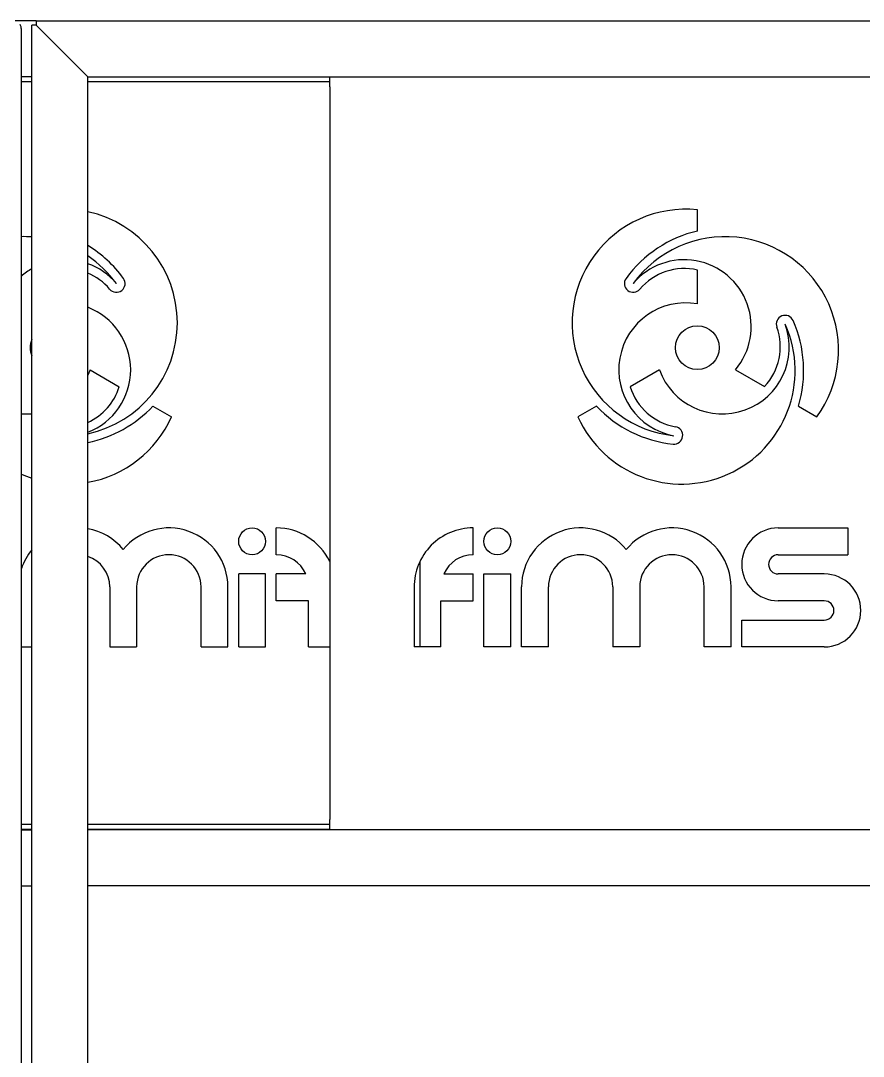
# Model space of a CAD drawing. Header units: millimetres. Extents: x 1293 to 41893, y 1011 to 26911.
# Drawn here: x 17101 to 17674, y 7115 to 7820 of the extents above; entities that cross this region are included whole.
import ezdxf

# ---------------------------------------------------------------- set-up
doc = ezdxf.new("R2010")
doc.units = ezdxf.units.MM
doc.header["$LTSCALE"] = 50
doc.layers.add('PASILLOS', color=2, linetype='Continuous')

msp = doc.modelspace()

# ---------------------------------------------------------------- linework, layer by layer
at = {"layer": 'PASILLOS', "linetype": 'Continuous', "lineweight": 25}
for p, q in [((17111.8608232, 7819.5445175), (17097.5004372, 7819.5445175)), ((17108.8128232, 6625.4945175), (17108.8128232, 7816.4965175)), ((17111.8608232, 7816.4965175), (17108.8128232, 7816.4965175)), ((17111.8608232, 7819.5445175), (17111.8608232, 7816.4965175)), ((17111.8608232, 7819.5445175), (18010.8648232, 7819.5445175)), ((17111.8608232, 7816.4965175), (17114.9088232, 7813.4485175)), ((17114.9088232, 7813.4485175), (17111.8608232, 7816.4965175)), ((17101.7878232, 5351.8920804), (17101.7878232, 7813.7229944)), ((17114.9088232, 7813.4485175), (17140.8168232, 7787.5405175)), ((17140.8168232, 7787.5405175), (17146.9128232, 7781.4445175)), ((17146.9128232, 7781.4445175), (17140.8168232, 7787.5405175)), ((17108.8128232, 7781.4445175), (17101.7878232, 7781.4445175)), ((17146.9128232, 7269.5445175), (17146.9128232, 7781.4445175)), ((17146.9128232, 7781.4445175), (17975.8128232, 7781.4445175)), ((17311.3628232, 7774.6125175), (17311.3628232, 7781.4445175)), ((17108.8128232, 7778.0285175), (17101.7878232, 7778.0285175)), ((17311.3628232, 7778.0285175), (17146.9128232, 7778.0285175)), ((17311.3628232, 7774.6125175), (17311.3628232, 7276.4765175)), ((17561.4128301, 7676.5543861), (17561.4128301, 7690.9514505)), ((17561.4128301, 7626.9916733), (17561.4128301, 7650.0447184)), ((17148.4618525, 7582.2198292), (17146.9128232, 7578.4668236)), ((17148.4618525, 7582.2198292), (17168.3587881, 7570.732328)), ((17535.5637938, 7582.2198292), (17515.6668582, 7570.732328)), ((17587.2618663, 7582.2198292), (17607.0433916, 7570.7989602)), ((17607.059129, 7570.8097804), (17607.0433916, 7570.7989602)), ((17191.2498461, 7557.5161695), (17203.8526445, 7550.2399405)), ((17492.7758002, 7557.5161695), (17480.1730019, 7550.2399405)), ((17630.0171748, 7557.5549465), (17630.012537, 7557.5377179)), ((17630.012537, 7557.5377179), (17642.6526583, 7550.2399405)), ((17275.085448, 7456.4432265), (17275.085448, 7474.7031158)), ((17408.9401983, 7456.4432265), (17408.9401983, 7474.7031158)), ((17616.3248858, 7474.7031158), (17663.7537537, 7474.7031158)), ((17663.7537537, 7474.7031158), (17663.7537537, 7456.4432265)), ((17616.3248858, 7456.4432265), (17663.7537537, 7456.4432265)), ((17372.6628232, 7451.7859842), (17372.6628232, 7393.811806)), ((17249.5216029, 7393.811806), (17249.5216029, 7443.478705)), ((17267.7814923, 7443.478705), (17249.5216029, 7443.478705)), ((17267.7814923, 7393.811806), (17267.7814923, 7443.478705)), ((17275.085448, 7425.2188157), (17275.085448, 7443.478705)), ((17295.0873212, 7443.478705), (17275.085448, 7443.478705)), ((17388.9383252, 7443.478705), (17408.9401983, 7443.478705)), ((17408.9401983, 7425.2188157), (17408.9401983, 7443.478705)), ((17416.244154, 7443.478705), (17434.5040434, 7443.478705)), ((17416.244154, 7393.811806), (17416.244154, 7443.478705)), ((17434.5040434, 7393.811806), (17434.5040434, 7443.478705)), ((17647.6405961, 7443.3874056), (17616.3248858, 7443.3874056)), ((17161.874964, 7434.7139582), (17161.874964, 7393.811806)), ((17180.1351992, 7434.7139582), (17180.1351992, 7393.811806)), ((17223.9577578, 7393.811806), (17223.9577578, 7434.6662172)), ((17242.2176472, 7393.811806), (17242.2176472, 7434.7139581)), ((17368.7688567, 7434.3487604), (17368.7688567, 7393.811806)), ((17441.8079991, 7393.811806), (17441.8079991, 7434.7139582)), ((17460.0678885, 7393.811806), (17460.0678885, 7434.6662172)), ((17503.8904471, 7434.7139582), (17503.8904471, 7393.811806)), ((17522.1506823, 7434.7139582), (17522.1506823, 7393.811806)), ((17565.9732409, 7393.811806), (17565.9732409, 7434.6662172)), ((17584.2331303, 7393.811806), (17584.2331303, 7434.7139582)), ((17296.9973153, 7425.2188157), (17275.085448, 7425.2188157)), ((17296.9973153, 7393.811806), (17296.9973153, 7425.2188157)), ((17387.0283311, 7393.811806), (17387.0283311, 7425.2188157)), ((17387.0283311, 7425.2188157), (17408.9401983, 7425.2188157)), ((17647.6405961, 7425.1275162), (17616.3248858, 7425.1275162)), ((17591.537086, 7393.811806), (17591.537086, 7412.0716954)), ((17591.537086, 7412.0716954), (17647.6405961, 7412.0716954)), ((17101.7878232, 7393.811806), (17108.8128232, 7393.811806)), ((17161.874964, 7393.811806), (17180.1351992, 7393.811806)), ((17223.9577578, 7393.811806), (17242.2176472, 7393.811806)), ((17249.5216029, 7393.811806), (17267.7814923, 7393.811806)), ((17296.9973153, 7393.811806), (17311.3628232, 7393.811806)), ((17387.0283311, 7393.811806), (17368.7688567, 7393.811806)), ((17434.5040434, 7393.811806), (17416.244154, 7393.811806)), ((17460.0678885, 7393.811806), (17441.8079991, 7393.811806)), ((17522.1506823, 7393.811806), (17503.8904471, 7393.811806)), ((17584.2331303, 7393.811806), (17565.9732409, 7393.811806)), ((17647.6405961, 7393.811806), (17591.537086, 7393.811806)), ((17108.8128232, 7273.0605175), (17101.7878232, 7273.0605175)), ((17311.3628232, 7273.0605175), (17146.9128232, 7273.0605175)), ((17311.3628232, 7269.6445175), (17311.3628232, 7276.4765175)), ((17108.8128232, 7269.6445175), (17101.7878232, 7269.6445175)), ((17101.7878232, 7269.5445175), (17108.8128232, 7269.5445175)), ((17311.3628232, 7269.6445175), (17146.9128232, 7269.6445175)), ((17975.8128232, 7269.5445175), (17146.9128232, 7269.5445175)), ((17146.9128232, 7263.4485175), (17146.9128232, 7269.5445175)), ((17311.3628232, 7269.6445175), (17811.3628232, 7269.6445175)), ((17146.9128232, 7237.5405175), (17146.9128232, 7263.4485175)), ((17101.7878232, 7231.4445175), (17108.8128232, 7231.4445175)), ((17146.9128232, 7231.4445175), (17146.9128232, 7237.5405175)), ((17975.8128232, 7231.4445175), (17146.9128232, 7231.4445175)), ((17146.9128232, 6625.4945175), (17146.9128232, 7231.4445175))]:
    msp.add_line(p, q, dxfattribs=at)
for centre, radius in [((17561.3628232, 7597.2502979), 14.923948), ((17258.6515476, 7465.5731712), 9.1299447), ((17425.3740987, 7465.5731712), 9.1299447)]:
    msp.add_circle(centre, radius, dxfattribs=at)
for centre, radius, start, end in [((17095.6918232, 7813.7229944), 6.096, 0, 32.5172052115), ((17130.6139204, 7614.1870869), 77.1802125, 282.1915012271, 77.8084987729), ((17553.411726, 7614.1870869), 77.1802125, 84.0495808053, 264.0495808053), ((17580.1733213, 7595.5512818), 83.1472125, 103.0399170202, 144.049580808), ((17103.8523251, 7595.5512818), 77.1802125, 86.3149668182, 91.5327938794), ((17580.1733213, 7595.5512818), 77.1802125, 324.0495808012, 144.049580808), ((17103.8523251, 7595.5512818), 83.1472125, 35.950419192, 58.8096698154), ((17103.8523251, 7595.5512818), 77.1802125, 35.950419192, 56.0878244952), ((17131.5477211, 7611.5412261), 45.4935915, 40.1294776815, 70.2606285457), ((17552.4779253, 7611.5412261), 45.4935915, 319.8705223185, 139.8705223185), ((17131.5477211, 7611.5412261), 45.4935915, 119.9826989077, 130.855671061), ((17131.5477211, 7611.5412261), 39.5265915, 40.1294776815, 67.1246105084), ((17552.4779253, 7611.5412261), 39.5265915, 76.9354912544, 139.8705223185), ((17166.3316621, 7640.862623), 5.967, 220.1294776815, 35.950419192), ((17517.6939842, 7640.862623), 5.967, 144.049580808, 319.8705223185), ((17553.411726, 7582.2071982), 45.4935915, 79.8705223185, 259.8705223185), ((17130.6139204, 7582.2071982), 45.4935915, 290.9938724146, 69.0061275854), ((17620.9666241, 7613.2624592), 5.967, 24.049580808, 199.8705223185), ((17550.653443, 7581.692963), 77.1802125, 204.0495808046, 24.0495808046), ((17578.348839, 7597.6829073), 45.4935915, 199.8705223184, 19.8705223184), ((17578.181579, 7597.7993811), 39.5265915, 316.9354912544, 19.8705223185), ((17550.486183, 7581.8094367), 83.1472125, 343.0399170202, 24.049580808), ((17122.6628232, 7597.2502979), 14.923948, 158.1311056672, 180), ((17122.6628232, 7597.2502979), 14.923948, 180, 201.8688943328), ((17130.5966811, 7582.4102865), 39.5265915, 294.3801560463, 342.8157392297), ((17553.4289652, 7582.4102865), 39.5265915, 197.1842607703, 259.8705223185), ((17130.5966811, 7614.3901751), 83.1472125, 281.3167013725, 316.8417469014), ((17553.4289652, 7614.3901751), 83.1472125, 223.1582530986, 264.049580808), ((17105.6768074, 7597.6829073), 45.4935915, 265.0961299972, 273.9527122123), ((17133.3722033, 7581.692963), 77.1802125, 280.1043574066, 335.9504191954), ((17545.4278611, 7537.6258114), 5.967, 264.049580808, 79.8705223185), ((17133.3722033, 7581.692963), 77.1802125, 245.8435898248, 251.4453981394), ((17139.9638576, 7434.5313593), 40.1717566, 39.4018898058, 80.0387922864), ((17202.0463056, 7434.5313593), 40.1717566, 0.2604361528, 140.5981101942), ((17275.085448, 7434.5313593), 40.1717566, 25.43718419, 90), ((17408.9401983, 7434.5313593), 40.1717566, 90, 180.2604362582), ((17481.9793407, 7434.5313593), 40.1717566, 39.4018898058, 179.7395637418), ((17544.0617887, 7434.5313593), 40.1717566, 0.2604362582, 140.5981101942), ((17616.3248858, 7449.915316), 24.7877998, 90, 270), ((17139.9638576, 7434.5313593), 40.1717566, 140.8455007209, 161.8639866835), ((17202.0463056, 7434.5313593), 21.9118672, 0.3526326136, 179.5225296443), ((17275.085448, 7434.5313593), 21.9118672, 24.1001803264, 90), ((17408.9401983, 7434.5313593), 21.9118672, 90, 155.8998196736), ((17481.9793407, 7434.5313593), 21.9118672, 0.4774703557, 179.6473673864), ((17544.0617887, 7434.5313593), 21.9118672, 0.3526326136, 179.5225296443), ((17616.3248858, 7449.915316), 6.5279104, 90, 270), ((17139.9638576, 7434.5313593), 21.9118672, 0.4774703557, 71.5104002346), ((17647.6405961, 7418.5996058), 24.7877998, 270, 90), ((17647.6405961, 7418.5996058), 6.5279104, 270, 90)]:
    msp.add_arc(centre, radius, start, end, dxfattribs=at)

doc.saveas('drawing.dxf')
